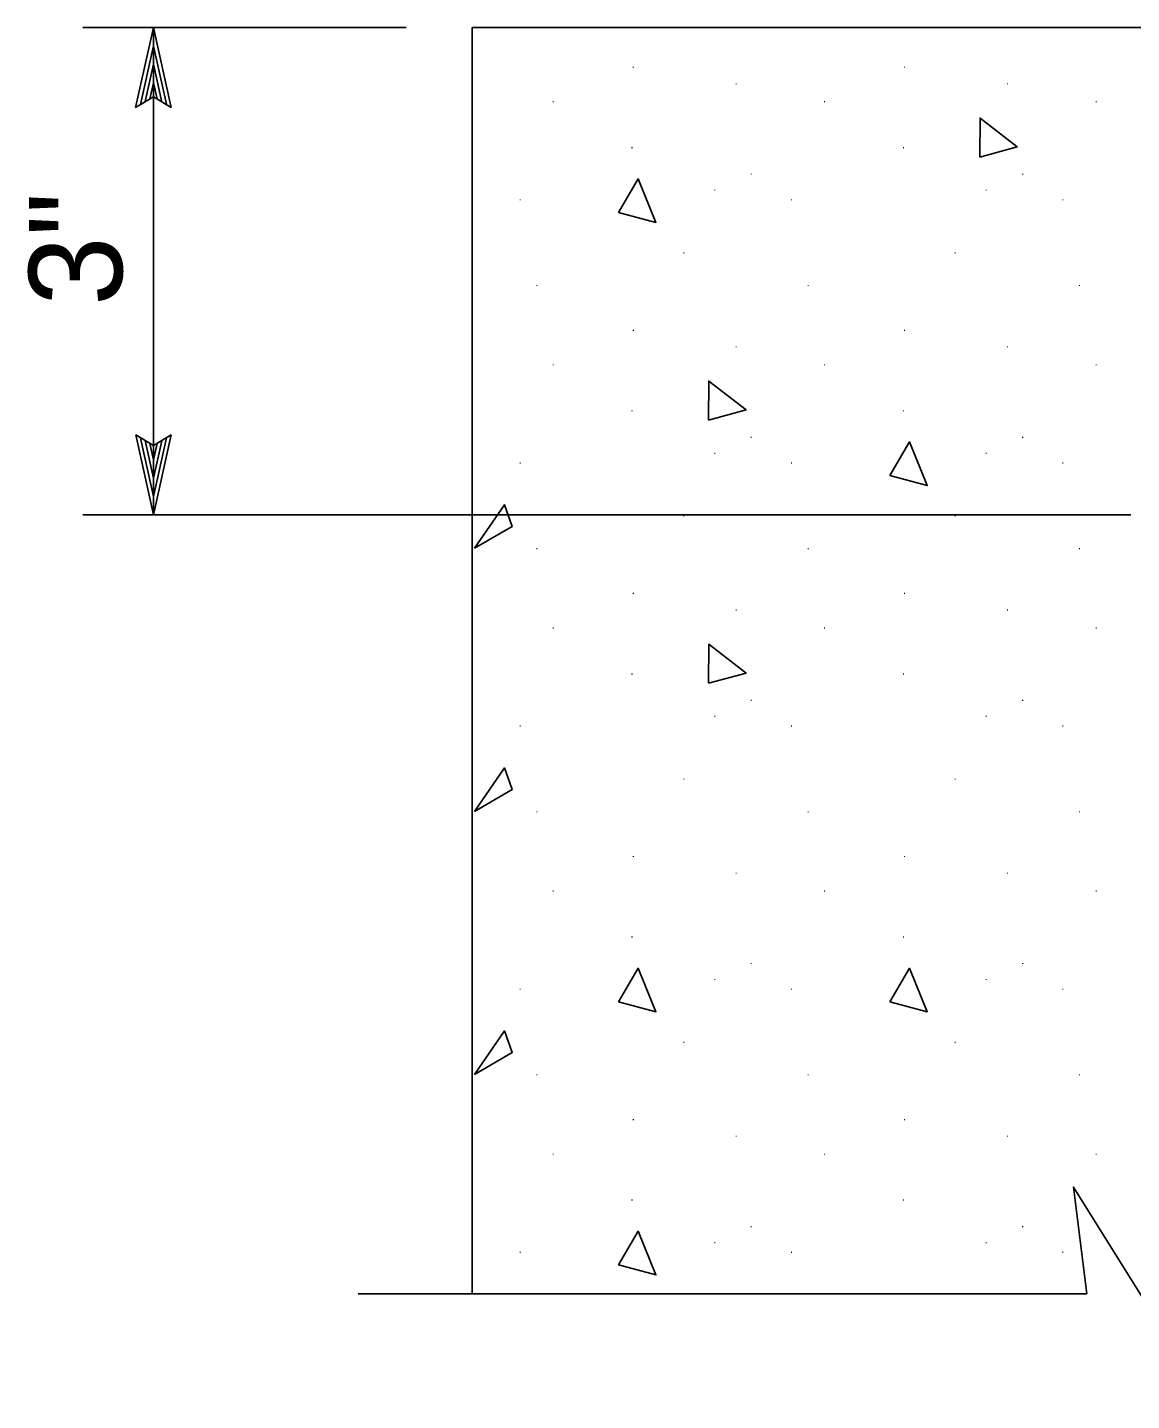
# Model space of a CAD drawing. Extents: x -894 to 866, y -472 to 714.
# Drawn here: x -34.9 to 47.9, y -71 to 32 of the extents above; entities that cross this region are included whole.
import ezdxf

# ---------------------------------------------------------------- set-up
doc = ezdxf.new("R2010")
doc.units = 0
for name, color, linetype in [('56 Stage 3 Anno', 7, 'Continuous'), ('57 Undefined', 7, 'Continuous'), ('59 Sndwall Anno', 7, 'Continuous'), ('60 Nongeo Data', 7, 'Continuous')]:
    doc.layers.add(name, color=color, linetype=linetype)

msp = doc.modelspace()

# ---------------------------------------------------------------- linework, layer by layer
at = {"layer": '56 Stage 3 Anno'}
for p, q in [((-30.76, 31.96), (-6.51, 31.96)), ((-26.81, 25.96), (-25.47, 31.96)), ((-25.47, 31.96), (-25.47, -4.59)), ((-25.47, 31.96), (-25.47, 31.96)), ((-25.47, 31.96), (-24.14, 25.96)), ((-26.45, 26.18), (-25.47, 30.58)), ((-25.46, 30.57), (-24.5, 26.2)), ((-26.09, 26.41), (-25.47, 29.2)), ((-25.47, 29.2), (-24.84, 26.37)), ((-25.74, 26.59), (-25.47, 27.82)), ((-25.47, 27.82), (-25.2, 26.61)), ((-25.47, 26.76), (-26.81, 25.96)), ((-26.81, 25.96), (-26.81, 25.96)), ((-24.14, 25.96), (-25.47, 26.76)), ((-24.14, 25.96), (-24.14, 25.96)), ((-25.47, -4.59), (-26.8, 1.41)), ((-26.8, 1.41), (-26.8, 1.41)), ((-26.8, 1.41), (-25.47, 0.61)), ((-25.47, -4.59), (-26.8, 1.41)), ((-26.8, 1.41), (-26.8, 1.41)), ((-26.8, 1.41), (-25.47, 0.61)), ((-25.47, -3.2), (-26.44, 1.17)), ((-25.47, -3.2), (-26.44, 1.17)), ((-25.47, 0.61), (-24.13, 1.41)), ((-24.13, 1.41), (-25.47, -4.59)), ((-25.47, 0.61), (-24.13, 1.41)), ((-24.13, 1.41), (-25.47, -4.59)), ((-24.48, 1.19), (-25.47, -3.21)), ((-24.48, 1.19), (-25.47, -3.21)), ((-24.13, 1.41), (-24.13, 1.41)), ((-24.13, 1.41), (-24.13, 1.41)), ((-25.46, -1.83), (-26.09, 1)), ((-25.46, -1.83), (-26.09, 1)), ((-25.46, -0.45), (-25.73, 0.76)), ((-25.46, -0.45), (-25.73, 0.76)), ((-24.84, 0.96), (-25.46, -1.83)), ((-24.84, 0.96), (-25.46, -1.83)), ((-25.19, 0.78), (-25.46, -0.45)), ((-25.19, 0.78), (-25.46, -0.45)), ((-30.76, -4.59), (47.8, -4.59)), ((-25.47, -4.59), (-25.47, -4.59)), ((-25.47, -4.59), (-25.47, -4.59))]:
    msp.add_line(p, q, dxfattribs=at)
at = {"layer": '59 Sndwall Anno'}
for points in [[(36.49, 22.25), (36.51, 25.17), (39.3, 23.01)], [(9.39, 18.09), (10.87, 20.61), (12.21, 17.35)], [(16.14, 2.52), (16.17, 5.45), (18.96, 3.29)], [(29.73, -1.64), (31.22, 0.89), (32.55, -2.38)], [(-1.39, -7.08), (0.84, -3.82), (1.43, -5.45)], [(16.14, -17.21), (16.17, -14.28), (18.96, -16.44)], [(-1.39, -26.81), (0.84, -23.55), (1.43, -25.18)], [(9.39, -41.09), (10.87, -38.57), (12.21, -41.83)], [(29.73, -41.09), (31.22, -38.57), (32.55, -41.83)], [(-1.39, -46.54), (0.84, -43.27), (1.43, -44.9)], [(9.39, -60.82), (10.87, -58.29), (12.21, -61.56)]]:
    msp.add_lwpolyline(points, close=True, dxfattribs=at)
at = {"layer": '60 Nongeo Data'}
for p, q in [((-1.57, -62.99), (-1.57, 31.96)), ((-1.57, 31.96), (53.51, 31.96)), ((41.56, -62.99), (-10.13, -62.99)), ((33.51, -62.98), (44.51, -62.98))]:
    msp.add_line(p, q, dxfattribs=at)
msp.add_lwpolyline([(52.51, -62.98), (53.51, -70.98), (43.51, -54.98), (44.51, -62.98)], dxfattribs=at)

# ---------------------------------------------------------------- texts
at = {"layer": '57 Undefined'}
msp.add_text('3"', height=7, rotation=90, dxfattribs=at).set_placement((-27.81, 11.09))
at = {"layer": '59 Sndwall Anno'}
for p in [(10.4, 28.94), (30.74, 28.94), (18.11, 27.69), (38.46, 27.69), (4.4, 26.35), (24.74, 26.35), (45.09, 26.35), (10.3, 22.9), (30.65, 22.9), (19.24, 20.92), (39.59, 20.92), (16.5, 19.72), (36.85, 19.72), (1.92, 18.99), (22.26, 18.99), (42.61, 18.99), (14.18, 15.01), (34.53, 15.01), (3.16, 12.57), (23.51, 12.57), (43.85, 12.57), (10.4, 9.21), (30.74, 9.21), (18.11, 7.97), (38.46, 7.97), (4.4, 6.62), (24.74, 6.62), (45.09, 6.62), (10.3, 3.17), (30.65, 3.17), (19.24, 1.19), (39.59, 1.19), (16.5, -0.01), (36.85, -0.01), (1.92, -0.74), (22.26, -0.74), (42.61, -0.74), (14.18, -4.71), (34.53, -4.71), (3.16, -7.16), (23.51, -7.16), (43.85, -7.16), (10.4, -10.51), (30.74, -10.51), (18.11, -11.76), (38.46, -11.76), (4.4, -13.11), (24.74, -13.11), (45.09, -13.11), (10.3, -16.55), (30.65, -16.55), (19.24, -18.54), (39.59, -18.54), (1.92, -20.46), (16.5, -19.74), (22.26, -20.46), (36.85, -19.74), (42.61, -20.46), (14.18, -24.44), (34.53, -24.44), (3.16, -26.89), (23.51, -26.89), (43.85, -26.89), (10.4, -30.24), (30.74, -30.24), (18.11, -31.49), (38.46, -31.49), (4.4, -32.83), (24.74, -32.83), (45.09, -32.83), (10.3, -36.28), (30.65, -36.28), (19.24, -38.26), (39.59, -38.26), (1.92, -40.19), (16.5, -39.46), (22.26, -40.19), (36.85, -39.46), (42.61, -40.19), (14.18, -44.17), (34.53, -44.17), (3.16, -46.61), (23.51, -46.61), (43.85, -46.61), (10.4, -49.97), (30.74, -49.97), (18.11, -51.21), (38.46, -51.21), (4.4, -52.56), (24.74, -52.56), (45.09, -52.56), (10.3, -56), (30.65, -56), (19.24, -57.99), (39.59, -57.99), (16.5, -59.19), (36.85, -59.19), (1.92, -59.92), (22.26, -59.92), (42.61, -59.92)]:
    msp.add_text('.', height=0.6, dxfattribs=at).set_placement(p)

doc.saveas('drawing.dxf')
